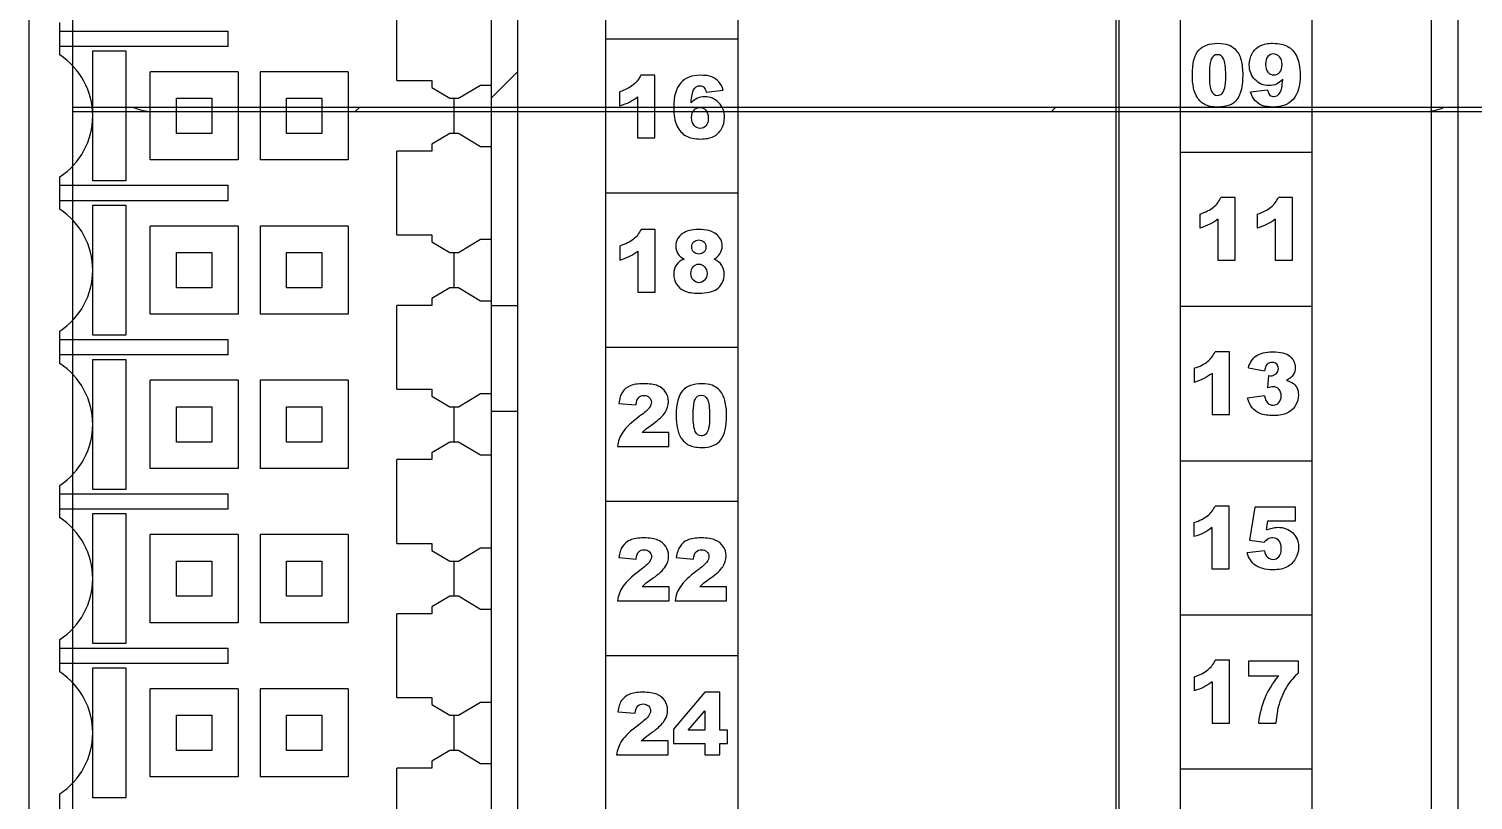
# Model space of a CAD drawing. Header units: millimetres. Extents: x 40 to 522, y -286 to 20.
# Drawn here: x 440.75 to 473.54, y -193.83 to -176.33 of the extents above; entities that cross this region are included whole.
import ezdxf

# ---------------------------------------------------------------- set-up
doc = ezdxf.new("R2010")
doc.units = ezdxf.units.MM

# ---------------------------------------------------------------- blocks, each defined once
blk = doc.blocks.new('MOD_DOM724i')
at = {"linetype": 'Continuous'}
for p, q in [((143.501, 41.698), (143.501, 127.598)), ((118.751, 121.448), (118.751, 51.448)), ((129.251, 51.448), (129.251, 121.448)), ((129.851, 51.848), (129.851, 121.048)), ((131.851, 54.948), (131.851, 117.948)), ((134.851, 54.948), (134.851, 117.948)), ((127.101, 92.498), (127.101, 94.398)), ((119.451, 93.08), (119.451, 93.815)), ((119.451, 93.623), (123.276, 93.623)), ((123.276, 93.273), (123.276, 93.623)), ((131.851, 93.448), (134.851, 93.448)), ((123.276, 93.273), (119.451, 93.273)), ((120.201, 91.702), (120.201, 93.173)), ((120.201, 93.173), (120.952, 93.173)), ((120.952, 93.173), (120.952, 90.223)), ((121.501, 90.698), (121.501, 92.698)), ((123.501, 92.698), (121.501, 92.698)), ((123.501, 92.698), (123.501, 90.698)), ((124.001, 92.698), (124.001, 90.698)), ((126.001, 92.698), (124.001, 92.698)), ((126.001, 92.698), (126.001, 90.698)), ((127.101, 92.498), (127.901, 92.498)), ((127.901, 92.498), (127.901, 92.34)), ((129.251, 92.108), (129.851, 92.708)), ((132.963, 92.621), (132.641, 92.621)), ((132.963, 91.198), (132.963, 92.621)), ((127.901, 92.34), (128.304, 92.098)), ((128.501, 92.098), (129.001, 92.398)), ((129.001, 92.398), (129.251, 92.398)), ((132.16, 92.246), (132.16, 91.927)), ((132.569, 92.131), (132.569, 91.198)), ((134.125, 92.235), (134.512, 92.282)), ((122.101, 92.098), (122.901, 92.098)), ((122.101, 91.298), (122.101, 92.098)), ((122.901, 92.098), (122.901, 91.298)), ((124.601, 92.098), (125.401, 92.098)), ((124.601, 91.298), (124.601, 92.098)), ((125.401, 92.098), (125.401, 91.298)), ((128.304, 92.098), (128.501, 92.098)), ((128.401, 92.098), (128.401, 91.298)), ((120.201, 90.223), (120.201, 91.694)), ((122.901, 91.298), (122.101, 91.298)), ((125.401, 91.298), (124.601, 91.298)), ((128.304, 91.298), (127.901, 91.056)), ((128.501, 91.298), (128.304, 91.298)), ((129.001, 90.997), (128.501, 91.298)), ((132.569, 91.198), (132.963, 91.198)), ((127.901, 90.898), (127.101, 90.898)), ((127.101, 88.998), (127.101, 90.898)), ((127.901, 91.056), (127.901, 90.898)), ((129.251, 90.997), (129.001, 90.997)), ((123.501, 90.698), (121.501, 90.698)), ((126.001, 90.698), (124.001, 90.698)), ((119.451, 89.58), (119.451, 90.315)), ((120.952, 90.223), (120.201, 90.223)), ((119.451, 90.123), (123.276, 90.123)), ((123.276, 89.773), (123.276, 90.123)), ((134.851, 89.948), (131.851, 89.948)), ((123.276, 89.773), (119.451, 89.773)), ((120.201, 89.673), (120.952, 89.673)), ((120.201, 88.202), (120.201, 89.673)), ((120.952, 89.673), (120.952, 86.723)), ((123.501, 89.198), (121.501, 89.198)), ((121.501, 87.198), (121.501, 89.198)), ((123.501, 89.198), (123.501, 87.198)), ((126.001, 89.198), (124.001, 89.198)), ((124.001, 89.198), (124.001, 87.198)), ((126.001, 89.198), (126.001, 87.198)), ((127.101, 88.998), (127.901, 88.998)), ((127.901, 88.998), (127.901, 88.84)), ((128.501, 88.598), (129.001, 88.898)), ((129.001, 88.898), (129.251, 88.898)), ((132.968, 89.121), (132.646, 89.121)), ((132.968, 87.698), (132.968, 89.121)), ((122.101, 88.598), (122.901, 88.598)), ((122.101, 87.798), (122.101, 88.598)), ((122.901, 88.598), (122.901, 87.798)), ((124.601, 88.598), (125.401, 88.598)), ((124.601, 87.798), (124.601, 88.598)), ((125.401, 88.598), (125.401, 87.798)), ((127.901, 88.84), (128.304, 88.598)), ((128.304, 88.598), (128.501, 88.598)), ((128.401, 88.598), (128.401, 87.798)), ((132.166, 88.746), (132.166, 88.427)), ((132.575, 88.631), (132.575, 87.698)), ((120.201, 86.723), (120.201, 88.194)), ((122.901, 87.798), (122.101, 87.798)), ((125.401, 87.798), (124.601, 87.798)), ((128.304, 87.798), (127.901, 87.556)), ((127.901, 87.556), (127.901, 87.398)), ((128.501, 87.798), (128.304, 87.798)), ((129.001, 87.497), (128.501, 87.798)), ((132.575, 87.698), (132.968, 87.698)), ((127.901, 87.398), (127.101, 87.398)), ((127.101, 85.498), (127.101, 87.398)), ((129.251, 87.497), (129.001, 87.497)), ((129.251, 87.398), (129.851, 87.398)), ((129.251, 87.398), (129.851, 87.398)), ((123.501, 87.198), (121.501, 87.198)), ((126.001, 87.198), (124.001, 87.198)), ((119.451, 86.08), (119.451, 86.815)), ((119.451, 86.623), (123.276, 86.623)), ((120.952, 86.723), (120.201, 86.723)), ((123.276, 86.273), (123.276, 86.623)), ((123.276, 86.273), (119.451, 86.273)), ((131.851, 86.448), (134.851, 86.448)), ((120.201, 86.173), (120.952, 86.173)), ((120.201, 84.702), (120.201, 86.173)), ((120.952, 86.173), (120.952, 83.223)), ((123.501, 85.698), (121.501, 85.698)), ((121.501, 83.698), (121.501, 85.698)), ((123.501, 85.698), (123.501, 83.698)), ((126.001, 85.698), (124.001, 85.698)), ((124.001, 85.698), (124.001, 83.698)), ((126.001, 85.698), (126.001, 83.698)), ((127.101, 85.498), (127.901, 85.498)), ((127.901, 85.498), (127.901, 85.34)), ((127.901, 85.34), (128.304, 85.098)), ((128.501, 85.098), (129.001, 85.398)), ((129.001, 85.398), (129.251, 85.398)), ((122.101, 85.098), (122.901, 85.098)), ((122.101, 84.298), (122.101, 85.098)), ((122.901, 85.098), (122.901, 84.298)), ((124.601, 85.098), (125.401, 85.098)), ((124.601, 84.298), (124.601, 85.098)), ((125.401, 85.098), (125.401, 84.298)), ((128.304, 85.098), (128.501, 85.098)), ((128.401, 85.098), (128.401, 84.298)), ((129.251, 84.998), (129.851, 84.998)), ((129.251, 84.998), (129.851, 84.998)), ((132.141, 85.174), (132.53, 85.143)), ((120.201, 83.223), (120.201, 84.694)), ((132.672, 84.515), (132.765, 84.599)), ((132.765, 84.599), (132.922, 84.713)), ((122.901, 84.298), (122.101, 84.298)), ((125.401, 84.298), (124.601, 84.298)), ((128.304, 84.298), (127.901, 84.056)), ((128.501, 84.298), (128.304, 84.298)), ((129.001, 83.997), (128.501, 84.298)), ((133.279, 84.515), (132.672, 84.515)), ((133.279, 84.198), (133.279, 84.515)), ((127.901, 84.056), (127.901, 83.898)), ((129.251, 83.997), (129.001, 83.997)), ((132.112, 84.198), (133.279, 84.198)), ((123.501, 83.698), (121.501, 83.698)), ((126.001, 83.698), (124.001, 83.698)), ((127.901, 83.898), (127.101, 83.898)), ((127.101, 81.998), (127.101, 83.898)), ((119.451, 82.58), (119.451, 83.315)), ((119.451, 83.123), (123.276, 83.123)), ((120.952, 83.223), (120.201, 83.223)), ((123.276, 82.773), (123.276, 83.123)), ((134.851, 82.948), (131.851, 82.948)), ((123.276, 82.773), (119.451, 82.773)), ((120.201, 82.673), (120.952, 82.673)), ((120.201, 81.202), (120.201, 82.673)), ((120.952, 82.673), (120.952, 79.723)), ((123.501, 82.198), (121.501, 82.198)), ((121.501, 80.198), (121.501, 82.198)), ((123.501, 82.198), (123.501, 80.198)), ((126.001, 82.198), (124.001, 82.198)), ((124.001, 82.198), (124.001, 80.198)), ((126.001, 82.198), (126.001, 80.198)), ((127.101, 81.998), (127.901, 81.998)), ((127.901, 81.998), (127.901, 81.84)), ((127.901, 81.84), (128.304, 81.598)), ((128.501, 81.598), (129.001, 81.898)), ((129.001, 81.898), (129.251, 81.898)), ((132.144, 81.674), (132.533, 81.643)), ((133.448, 81.674), (133.838, 81.643)), ((122.101, 81.598), (122.901, 81.598)), ((122.101, 80.798), (122.101, 81.598)), ((122.901, 81.598), (122.901, 80.798)), ((124.601, 81.598), (125.401, 81.598)), ((124.601, 80.798), (124.601, 81.598)), ((125.401, 81.598), (125.401, 80.798)), ((128.304, 81.598), (128.501, 81.598)), ((128.401, 81.598), (128.401, 80.798)), ((120.201, 79.723), (120.201, 81.194)), ((132.675, 81.015), (132.767, 81.099)), ((133.282, 81.015), (132.675, 81.015)), ((132.767, 81.099), (132.925, 81.213)), ((133.282, 80.698), (133.282, 81.015)), ((133.979, 81.015), (134.072, 81.099)), ((134.587, 81.015), (133.979, 81.015)), ((134.072, 81.099), (134.229, 81.213)), ((134.587, 80.698), (134.587, 81.015)), ((122.901, 80.798), (122.101, 80.798)), ((125.401, 80.798), (124.601, 80.798)), ((128.304, 80.798), (127.901, 80.556)), ((128.501, 80.798), (128.304, 80.798)), ((129.001, 80.497), (128.501, 80.798)), ((132.115, 80.698), (133.282, 80.698)), ((133.42, 80.698), (134.587, 80.698)), ((127.901, 80.398), (127.101, 80.398)), ((127.101, 78.498), (127.101, 80.398)), ((127.901, 80.556), (127.901, 80.398)), ((129.251, 80.497), (129.001, 80.497)), ((123.501, 80.198), (121.501, 80.198)), ((126.001, 80.198), (124.001, 80.198)), ((119.451, 79.08), (119.451, 79.815)), ((120.952, 79.723), (120.201, 79.723)), ((119.451, 79.623), (123.276, 79.623)), ((123.276, 79.273), (123.276, 79.623)), ((134.851, 79.448), (131.851, 79.448)), ((123.276, 79.273), (119.451, 79.273)), ((120.201, 79.173), (120.952, 79.173)), ((120.201, 77.702), (120.201, 79.173)), ((120.952, 79.173), (120.952, 76.223)), ((123.501, 78.698), (121.501, 78.698)), ((121.501, 76.698), (121.501, 78.698)), ((123.501, 78.698), (123.501, 76.698)), ((126.001, 78.698), (124.001, 78.698)), ((124.001, 78.698), (124.001, 76.698)), ((126.001, 78.698), (126.001, 76.698)), ((127.101, 78.498), (127.901, 78.498)), ((127.901, 78.498), (127.901, 78.34)), ((128.501, 78.098), (129.001, 78.398)), ((129.001, 78.398), (129.251, 78.398)), ((134.094, 78.621), (133.386, 77.779)), ((134.433, 78.621), (134.094, 78.621)), ((134.433, 77.761), (134.433, 78.621)), ((122.101, 78.098), (122.901, 78.098)), ((122.101, 77.298), (122.101, 78.098)), ((122.901, 78.098), (122.901, 77.298)), ((124.601, 78.098), (125.401, 78.098)), ((124.601, 77.298), (124.601, 78.098)), ((125.401, 78.098), (125.401, 77.298)), ((127.901, 78.34), (128.304, 78.098)), ((128.304, 78.098), (128.501, 78.098)), ((128.401, 78.098), (128.401, 77.298)), ((132.121, 78.174), (132.511, 78.143)), ((133.719, 77.761), (134.094, 78.201)), ((134.094, 78.201), (134.094, 77.761)), ((132.745, 77.599), (132.902, 77.713)), ((133.386, 77.779), (133.386, 77.459)), ((134.094, 77.761), (133.719, 77.761)), ((134.609, 77.761), (134.433, 77.761)), ((134.609, 77.459), (134.609, 77.761)), ((120.201, 76.223), (120.201, 77.694)), ((132.652, 77.515), (132.745, 77.599)), ((133.26, 77.515), (132.652, 77.515)), ((133.26, 77.198), (133.26, 77.515)), ((133.386, 77.459), (134.094, 77.459)), ((134.094, 77.459), (134.094, 77.198)), ((134.433, 77.459), (134.609, 77.459)), ((134.433, 77.198), (134.433, 77.459)), ((122.901, 77.298), (122.101, 77.298)), ((125.401, 77.298), (124.601, 77.298)), ((128.304, 77.298), (127.901, 77.056)), ((127.901, 77.056), (127.901, 76.898)), ((128.501, 77.298), (128.304, 77.298)), ((129.001, 76.997), (128.501, 77.298)), ((132.093, 77.198), (133.26, 77.198)), ((134.094, 77.198), (134.433, 77.198)), ((127.901, 76.898), (127.101, 76.898)), ((127.101, 74.998), (127.101, 76.898)), ((129.251, 76.997), (129.001, 76.997)), ((123.501, 76.698), (121.501, 76.698)), ((126.001, 76.698), (124.001, 76.698)), ((119.451, 75.58), (119.451, 76.315)), ((120.952, 76.223), (120.201, 76.223))]:
    blk.add_line(p, q, dxfattribs=at)
for centre, radius, start, end in [((118.551, 91.698), 1.65, 303.0557, 56.9443), ((118.551, 88.198), 1.65, 303.0557, 56.9443), ((133.971, 88.745), 1.071, 270.0061, 282.0044), ((118.551, 84.698), 1.65, 303.0557, 56.9443), ((118.551, 81.198), 1.65, 303.0557, 56.9443), ((118.551, 77.698), 1.65, 303.0557, 56.9443)]:
    blk.add_arc(centre, radius, start, end, dxfattribs=at)
for points in [[(132.641, 92.621), (132.599, 92.534), (132.541, 92.459), (132.469, 92.4)], [(133.989, 92.621), (133.8, 92.621), (133.653, 92.562), (133.547, 92.445)], [(134.253, 92.582), (134.188, 92.608), (134.1, 92.621), (133.989, 92.621)], [(134.414, 92.469), (134.371, 92.519), (134.318, 92.556), (134.253, 92.582)], [(134.512, 92.282), (134.489, 92.357), (134.456, 92.42), (134.414, 92.469)], [(132.469, 92.4), (132.395, 92.34), (132.292, 92.288), (132.16, 92.246)], [(132.384, 92.013), (132.443, 92.043), (132.505, 92.082), (132.569, 92.131)], [(133.547, 92.445), (133.44, 92.327), (133.388, 92.142), (133.388, 91.89)], [(133.782, 91.993), (133.793, 92.143), (133.812, 92.241), (133.838, 92.287)], [(133.838, 92.287), (133.873, 92.35), (133.922, 92.383), (133.985, 92.383)], [(134.095, 92.132), (134.03, 92.132), (133.974, 92.12), (133.925, 92.097)], [(133.985, 92.383), (134.02, 92.383), (134.049, 92.371), (134.073, 92.349)], [(134.073, 92.349), (134.097, 92.326), (134.114, 92.288), (134.125, 92.235)], [(134.411, 91.998), (134.325, 92.087), (134.219, 92.132), (134.095, 92.132)], [(132.16, 91.927), (132.25, 91.954), (132.325, 91.983), (132.384, 92.013)], [(133.388, 91.89), (133.388, 91.717), (133.412, 91.579), (133.463, 91.474)], [(133.925, 92.097), (133.876, 92.074), (133.828, 92.04), (133.782, 91.993)], [(133.795, 91.659), (133.795, 91.733), (133.813, 91.791), (133.85, 91.831)], [(133.85, 91.831), (133.886, 91.871), (133.932, 91.891), (133.986, 91.891)], [(133.986, 91.891), (134.039, 91.891), (134.083, 91.87), (134.119, 91.828)], [(134.119, 91.828), (134.154, 91.787), (134.173, 91.727), (134.173, 91.648)], [(134.541, 91.659), (134.541, 91.795), (134.497, 91.908), (134.411, 91.998)], [(133.463, 91.474), (133.514, 91.368), (133.581, 91.293), (133.666, 91.245)], [(133.853, 91.48), (133.814, 91.523), (133.795, 91.582), (133.795, 91.659)], [(133.993, 91.416), (133.938, 91.416), (133.891, 91.437), (133.853, 91.48)], [(134.121, 91.474), (134.087, 91.435), (134.044, 91.416), (133.993, 91.416)], [(134.173, 91.648), (134.173, 91.571), (134.155, 91.513), (134.121, 91.474)], [(134.475, 91.406), (134.519, 91.482), (134.541, 91.566), (134.541, 91.659)], [(133.666, 91.245), (133.75, 91.198), (133.863, 91.174), (134.003, 91.174)], [(134.003, 91.174), (134.12, 91.174), (134.216, 91.194), (134.294, 91.232)], [(134.294, 91.232), (134.371, 91.271), (134.431, 91.329), (134.475, 91.406)], [(132.475, 88.9), (132.401, 88.84), (132.298, 88.788), (132.166, 88.746)], [(132.646, 89.121), (132.604, 89.034), (132.547, 88.959), (132.475, 88.9)], [(133.6, 89.035), (133.489, 88.961), (133.434, 88.865), (133.434, 88.748)], [(133.94, 89.121), (133.799, 89.121), (133.685, 89.093), (133.6, 89.035)], [(133.844, 88.84), (133.874, 88.869), (133.912, 88.885), (133.96, 88.885)], [(134.355, 89.014), (134.265, 89.085), (134.128, 89.121), (133.94, 89.121)], [(133.96, 88.885), (134.005, 88.885), (134.044, 88.869), (134.074, 88.839)], [(134.49, 88.745), (134.49, 88.853), (134.445, 88.943), (134.355, 89.014)], [(132.39, 88.513), (132.449, 88.543), (132.511, 88.582), (132.575, 88.631)], [(133.434, 88.748), (133.434, 88.676), (133.453, 88.613), (133.491, 88.559)], [(133.491, 88.559), (133.519, 88.519), (133.564, 88.483), (133.625, 88.45)], [(133.8, 88.725), (133.8, 88.772), (133.814, 88.81), (133.844, 88.84)], [(133.845, 88.608), (133.814, 88.637), (133.8, 88.676), (133.8, 88.725)], [(133.966, 88.564), (133.916, 88.564), (133.876, 88.578), (133.845, 88.608)], [(134.076, 88.607), (134.047, 88.578), (134.01, 88.564), (133.966, 88.564)], [(134.074, 88.839), (134.104, 88.808), (134.119, 88.769), (134.119, 88.721)], [(134.119, 88.721), (134.119, 88.674), (134.105, 88.636), (134.076, 88.607)], [(134.31, 88.45), (134.367, 88.488), (134.409, 88.527), (134.436, 88.569)], [(134.436, 88.569), (134.471, 88.623), (134.49, 88.682), (134.49, 88.745)], [(132.166, 88.427), (132.256, 88.454), (132.33, 88.483), (132.39, 88.513)], [(133.449, 88.317), (133.41, 88.26), (133.391, 88.191), (133.391, 88.109)], [(133.625, 88.45), (133.545, 88.419), (133.487, 88.375), (133.449, 88.317)], [(133.779, 88.123), (133.779, 88.187), (133.796, 88.239), (133.833, 88.277)], [(133.833, 88.277), (133.869, 88.315), (133.911, 88.335), (133.96, 88.335)], [(133.96, 88.335), (134.008, 88.335), (134.051, 88.314), (134.088, 88.275)], [(134.088, 88.275), (134.126, 88.235), (134.145, 88.185), (134.145, 88.123)], [(134.479, 88.306), (134.442, 88.365), (134.385, 88.414), (134.31, 88.45)], [(134.535, 88.107), (134.535, 88.18), (134.516, 88.246), (134.479, 88.306)], [(133.391, 88.109), (133.391, 88.025), (133.411, 87.949), (133.452, 87.881)], [(133.452, 87.881), (133.493, 87.812), (133.553, 87.761), (133.631, 87.726)], [(133.835, 87.97), (133.797, 88.01), (133.779, 88.06), (133.779, 88.123)], [(133.964, 87.912), (133.916, 87.912), (133.873, 87.932), (133.835, 87.97)], [(134.089, 87.972), (134.052, 87.932), (134.01, 87.912), (133.964, 87.912)], [(134.145, 88.123), (134.145, 88.062), (134.126, 88.012), (134.089, 87.972)], [(134.369, 87.77), (134.415, 87.803), (134.454, 87.849), (134.487, 87.911)], [(134.487, 87.911), (134.519, 87.972), (134.535, 88.037), (134.535, 88.107)], [(133.631, 87.726), (133.709, 87.692), (133.822, 87.674), (133.971, 87.674)], [(134.194, 87.697), (134.263, 87.712), (134.321, 87.737), (134.369, 87.77)], [(132.397, 85.572), (132.322, 85.539), (132.265, 85.492), (132.225, 85.431)], [(132.705, 85.621), (132.573, 85.621), (132.471, 85.604), (132.397, 85.572)], [(133.024, 85.574), (132.948, 85.605), (132.842, 85.621), (132.705, 85.621)], [(133.204, 85.43), (133.16, 85.495), (133.101, 85.543), (133.024, 85.574)], [(134.027, 85.621), (133.83, 85.621), (133.684, 85.568), (133.589, 85.462)], [(134.259, 85.586), (134.198, 85.609), (134.12, 85.621), (134.027, 85.621)], [(134.407, 85.495), (134.369, 85.533), (134.319, 85.563), (134.259, 85.586)], [(132.225, 85.431), (132.184, 85.369), (132.156, 85.283), (132.141, 85.174)], [(132.53, 85.143), (132.541, 85.221), (132.562, 85.277), (132.594, 85.308)], [(132.594, 85.308), (132.625, 85.339), (132.666, 85.355), (132.716, 85.355)], [(132.716, 85.355), (132.763, 85.355), (132.803, 85.34), (132.834, 85.309)], [(132.834, 85.309), (132.866, 85.279), (132.882, 85.242), (132.882, 85.2)], [(133.27, 85.214), (133.27, 85.294), (133.248, 85.365), (133.204, 85.43)], [(133.589, 85.462), (133.493, 85.355), (133.445, 85.169), (133.445, 84.903)], [(133.831, 84.902), (133.831, 85.078), (133.845, 85.199), (133.874, 85.264)], [(133.874, 85.264), (133.903, 85.329), (133.949, 85.363), (134.014, 85.363)], [(134.014, 85.363), (134.077, 85.363), (134.123, 85.33), (134.155, 85.266)], [(134.155, 85.266), (134.186, 85.202), (134.203, 85.077), (134.203, 84.892)], [(134.497, 85.378), (134.475, 85.419), (134.445, 85.458), (134.407, 85.495)], [(134.55, 85.235), (134.537, 85.289), (134.519, 85.337), (134.497, 85.378)], [(132.834, 85.075), (132.802, 85.031), (132.729, 84.966), (132.615, 84.882)], [(132.882, 85.2), (132.882, 85.16), (132.866, 85.119), (132.834, 85.075)], [(132.922, 84.713), (133.054, 84.806), (133.144, 84.891), (133.194, 84.969)], [(133.194, 84.969), (133.244, 85.047), (133.27, 85.128), (133.27, 85.214)], [(134.589, 84.908), (134.589, 85.021), (134.576, 85.13), (134.55, 85.235)], [(132.615, 84.882), (132.428, 84.744), (132.301, 84.623), (132.233, 84.522)], [(133.445, 84.903), (133.445, 84.794), (133.454, 84.696), (133.473, 84.606)], [(133.473, 84.606), (133.492, 84.517), (133.518, 84.447), (133.552, 84.395)], [(133.878, 84.537), (133.846, 84.601), (133.831, 84.724), (133.831, 84.902)], [(134.182, 84.612), (134.168, 84.552), (134.146, 84.508), (134.118, 84.48)], [(134.203, 84.892), (134.203, 84.765), (134.195, 84.671), (134.182, 84.612)], [(134.461, 84.35), (134.546, 84.468), (134.589, 84.654), (134.589, 84.908)], [(132.233, 84.522), (132.166, 84.421), (132.126, 84.312), (132.112, 84.198)], [(133.552, 84.395), (133.598, 84.323), (133.658, 84.267), (133.731, 84.23)], [(134.015, 84.439), (133.955, 84.439), (133.909, 84.472), (133.878, 84.537)], [(134.118, 84.48), (134.089, 84.453), (134.055, 84.439), (134.015, 84.439)], [(134.016, 84.174), (134.226, 84.174), (134.374, 84.232), (134.461, 84.35)], [(133.731, 84.23), (133.803, 84.193), (133.898, 84.174), (134.016, 84.174)], [(132.4, 82.072), (132.325, 82.039), (132.268, 81.992), (132.227, 81.931)], [(132.708, 82.121), (132.576, 82.121), (132.474, 82.104), (132.4, 82.072)], [(133.027, 82.074), (132.951, 82.105), (132.845, 82.121), (132.708, 82.121)], [(133.207, 81.93), (133.163, 81.995), (133.103, 82.043), (133.027, 82.074)], [(133.704, 82.072), (133.63, 82.039), (133.572, 81.992), (133.532, 81.931)], [(134.013, 82.121), (133.881, 82.121), (133.779, 82.104), (133.704, 82.072)], [(134.331, 82.074), (134.255, 82.105), (134.149, 82.121), (134.013, 82.121)], [(134.511, 81.93), (134.467, 81.995), (134.408, 82.043), (134.331, 82.074)], [(132.227, 81.931), (132.187, 81.869), (132.159, 81.783), (132.144, 81.674)], [(132.533, 81.643), (132.544, 81.721), (132.565, 81.777), (132.597, 81.808)], [(132.597, 81.808), (132.628, 81.839), (132.669, 81.855), (132.719, 81.855)], [(132.719, 81.855), (132.766, 81.855), (132.805, 81.84), (132.837, 81.809)], [(132.837, 81.809), (132.868, 81.779), (132.885, 81.742), (132.885, 81.7)], [(132.885, 81.7), (132.885, 81.66), (132.868, 81.619), (132.837, 81.575)], [(133.197, 81.469), (133.247, 81.547), (133.272, 81.628), (133.272, 81.714)], [(133.272, 81.714), (133.272, 81.794), (133.25, 81.865), (133.207, 81.93)], [(133.532, 81.931), (133.491, 81.869), (133.463, 81.783), (133.448, 81.674)], [(133.838, 81.643), (133.848, 81.721), (133.869, 81.777), (133.901, 81.808)], [(133.901, 81.808), (133.932, 81.839), (133.973, 81.855), (134.023, 81.855)], [(134.023, 81.855), (134.071, 81.855), (134.11, 81.84), (134.141, 81.809)], [(134.141, 81.809), (134.173, 81.779), (134.189, 81.742), (134.189, 81.7)], [(134.189, 81.7), (134.189, 81.66), (134.173, 81.619), (134.141, 81.575)], [(134.502, 81.469), (134.551, 81.547), (134.577, 81.628), (134.577, 81.714)], [(134.577, 81.714), (134.577, 81.794), (134.555, 81.865), (134.511, 81.93)], [(132.618, 81.382), (132.431, 81.244), (132.304, 81.123), (132.236, 81.022)], [(132.837, 81.575), (132.805, 81.531), (132.732, 81.466), (132.618, 81.382)], [(132.925, 81.213), (133.057, 81.306), (133.147, 81.391), (133.197, 81.469)], [(133.923, 81.382), (133.736, 81.244), (133.609, 81.123), (133.541, 81.022)], [(134.141, 81.575), (134.109, 81.531), (134.036, 81.466), (133.923, 81.382)], [(134.229, 81.213), (134.361, 81.306), (134.452, 81.391), (134.502, 81.469)], [(132.236, 81.022), (132.168, 80.921), (132.128, 80.812), (132.115, 80.698)], [(133.541, 81.022), (133.473, 80.921), (133.433, 80.812), (133.42, 80.698)], [(132.205, 78.431), (132.164, 78.369), (132.137, 78.283), (132.121, 78.174)], [(132.377, 78.572), (132.303, 78.539), (132.245, 78.492), (132.205, 78.431)], [(132.686, 78.621), (132.554, 78.621), (132.452, 78.604), (132.377, 78.572)], [(132.574, 78.308), (132.605, 78.339), (132.646, 78.355), (132.696, 78.355)], [(133.004, 78.574), (132.928, 78.605), (132.822, 78.621), (132.686, 78.621)], [(132.696, 78.355), (132.744, 78.355), (132.783, 78.34), (132.815, 78.309)], [(133.184, 78.43), (133.14, 78.495), (133.081, 78.543), (133.004, 78.574)], [(133.25, 78.214), (133.25, 78.294), (133.228, 78.365), (133.184, 78.43)], [(132.511, 78.143), (132.521, 78.221), (132.542, 78.277), (132.574, 78.308)], [(132.814, 78.075), (132.782, 78.031), (132.709, 77.966), (132.596, 77.882)], [(132.862, 78.2), (132.862, 78.16), (132.846, 78.119), (132.814, 78.075)], [(132.815, 78.309), (132.846, 78.279), (132.862, 78.242), (132.862, 78.2)], [(133.175, 77.969), (133.224, 78.047), (133.25, 78.128), (133.25, 78.214)], [(132.596, 77.882), (132.409, 77.744), (132.282, 77.623), (132.214, 77.522)], [(132.902, 77.713), (133.034, 77.806), (133.125, 77.891), (133.175, 77.969)], [(132.214, 77.522), (132.146, 77.421), (132.106, 77.312), (132.093, 77.198)]]:
    blk.add_open_spline(points, degree=3, dxfattribs=at)
blk = doc.blocks.new('MOD_AIV716')
at = {"linetype": 'Continuous'}
for p, q in [((103.435, 32.122), (103.435, 118.022)), ((111.185, 111.872), (111.185, 41.872)), ((110.585, 111.472), (110.585, 42.272)), ((104.885, 108.372), (104.885, 45.372)), ((107.885, 45.372), (107.885, 108.372)), ((106.871, 92.285), (106.484, 92.237)), ((104.885, 90.872), (107.885, 90.872)), ((106.134, 89.846), (105.812, 89.846)), ((106.134, 88.422), (106.134, 89.846)), ((107.439, 89.846), (107.117, 89.846)), ((107.439, 88.422), (107.439, 89.846)), ((105.332, 89.471), (105.332, 89.152)), ((105.741, 89.355), (105.741, 88.422)), ((106.636, 89.471), (106.636, 89.152)), ((107.045, 89.355), (107.045, 88.422)), ((105.741, 88.422), (106.134, 88.422)), ((107.045, 88.422), (107.439, 88.422)), ((107.885, 87.372), (104.885, 87.372)), ((106.002, 86.346), (105.68, 86.346)), ((106.002, 84.922), (106.002, 86.346)), ((105.2, 85.971), (105.2, 85.652)), ((106.435, 85.983), (106.803, 85.917)), ((105.609, 85.855), (105.609, 84.922)), ((106.887, 85.805), (106.867, 85.527)), ((106.887, 85.805), (106.937, 85.8)), ((106.803, 85.344), (106.414, 85.292)), ((105.609, 84.922), (106.002, 84.922)), ((104.885, 83.872), (107.885, 83.872)), ((106.001, 82.846), (105.679, 82.846)), ((106.001, 81.422), (106.001, 82.846)), ((106.582, 82.822), (106.458, 82.07)), ((107.505, 82.822), (106.582, 82.822)), ((107.505, 82.512), (107.505, 82.822)), ((105.199, 82.471), (105.199, 82.152)), ((105.607, 82.355), (105.607, 81.422)), ((106.846, 82.302), (106.879, 82.512)), ((106.879, 82.512), (107.505, 82.512)), ((106.458, 82.07), (106.79, 82.022)), ((106.801, 81.828), (106.408, 81.785)), ((105.607, 81.422), (106.001, 81.422)), ((107.885, 80.372), (104.885, 80.372)), ((106.004, 79.346), (105.682, 79.346)), ((106.004, 77.922), (106.004, 79.346)), ((106.433, 79.322), (106.433, 78.994)), ((107.569, 79.322), (106.433, 79.322)), ((107.569, 79.06), (107.569, 79.322)), ((105.202, 78.971), (105.202, 78.652)), ((105.61, 78.855), (105.61, 77.922)), ((106.433, 78.994), (107.125, 78.994)), ((105.61, 77.922), (106.004, 77.922)), ((106.669, 77.922), (107.057, 77.922)), ((107.885, 76.872), (104.885, 76.872))]:
    blk.add_line(p, q, dxfattribs=at)
for points in [[(105.162, 92.628), (105.162, 92.894), (105.21, 93.08), (105.306, 93.187)], [(105.306, 93.187), (105.401, 93.293), (105.547, 93.346), (105.744, 93.346)], [(105.744, 93.346), (105.838, 93.346), (105.915, 93.334), (105.976, 93.311)], [(105.976, 93.311), (106.036, 93.288), (106.086, 93.257), (106.124, 93.22)], [(106.124, 93.22), (106.162, 93.183), (106.192, 93.144), (106.214, 93.103)], [(106.454, 92.86), (106.454, 92.953), (106.476, 93.038), (106.52, 93.114)], [(106.52, 93.114), (106.564, 93.191), (106.624, 93.248), (106.702, 93.287)], [(106.702, 93.287), (106.778, 93.326), (106.876, 93.346), (106.992, 93.346)], [(106.992, 93.346), (107.132, 93.346), (107.244, 93.321), (107.329, 93.273)], [(107.329, 93.273), (107.413, 93.226), (107.481, 93.15), (107.532, 93.045)], [(105.591, 92.989), (105.563, 92.924), (105.548, 92.803), (105.548, 92.627)], [(105.731, 93.087), (105.666, 93.087), (105.62, 93.054), (105.591, 92.989)], [(105.872, 92.991), (105.84, 93.055), (105.794, 93.087), (105.731, 93.087)], [(105.92, 92.617), (105.92, 92.802), (105.903, 92.927), (105.872, 92.991)], [(106.214, 93.103), (106.236, 93.062), (106.254, 93.014), (106.267, 92.96)], [(106.267, 92.96), (106.293, 92.854), (106.306, 92.746), (106.306, 92.633)], [(106.583, 92.522), (106.497, 92.611), (106.454, 92.724), (106.454, 92.86)], [(106.875, 93.045), (106.84, 93.006), (106.824, 92.948), (106.824, 92.871)], [(106.824, 92.871), (106.824, 92.792), (106.841, 92.732), (106.876, 92.691)], [(107.004, 93.104), (106.952, 93.104), (106.909, 93.084), (106.875, 93.045)], [(107.143, 93.039), (107.105, 93.082), (107.058, 93.104), (107.004, 93.104)], [(107.2, 92.861), (107.2, 92.937), (107.181, 92.996), (107.143, 93.039)], [(107.146, 92.689), (107.182, 92.729), (107.2, 92.787), (107.2, 92.861)], [(107.532, 93.045), (107.582, 92.939), (107.608, 92.802), (107.608, 92.63)], [(105.19, 92.331), (105.171, 92.421), (105.162, 92.519), (105.162, 92.628)], [(105.548, 92.627), (105.548, 92.449), (105.563, 92.326), (105.595, 92.261)], [(105.899, 92.337), (105.912, 92.396), (105.92, 92.49), (105.92, 92.617)], [(106.306, 92.633), (106.306, 92.379), (106.263, 92.193), (106.178, 92.075)], [(106.901, 92.388), (106.775, 92.388), (106.669, 92.432), (106.583, 92.522)], [(106.876, 92.691), (106.912, 92.649), (106.956, 92.629), (107.009, 92.629)], [(107.009, 92.629), (107.064, 92.629), (107.11, 92.649), (107.146, 92.689)], [(107.215, 92.527), (107.168, 92.479), (107.12, 92.444), (107.072, 92.422)], [(107.157, 92.232), (107.182, 92.278), (107.201, 92.376), (107.215, 92.527)], [(107.608, 92.63), (107.608, 92.377), (107.555, 92.192), (107.448, 92.074)], [(105.269, 92.12), (105.235, 92.172), (105.209, 92.241), (105.19, 92.331)], [(105.595, 92.261), (105.627, 92.196), (105.672, 92.164), (105.733, 92.164)], [(105.733, 92.164), (105.772, 92.164), (105.806, 92.177), (105.835, 92.205)], [(105.835, 92.205), (105.863, 92.233), (105.885, 92.277), (105.899, 92.337)], [(106.582, 92.05), (106.539, 92.1), (106.507, 92.162), (106.484, 92.237)], [(106.871, 92.285), (106.88, 92.231), (106.898, 92.193), (106.922, 92.17)], [(107.072, 92.422), (107.022, 92.399), (106.965, 92.388), (106.901, 92.388)], [(106.922, 92.17), (106.946, 92.148), (106.976, 92.137), (107.011, 92.137)], [(107.011, 92.137), (107.073, 92.137), (107.122, 92.169), (107.157, 92.232)], [(105.448, 91.955), (105.375, 91.992), (105.315, 92.048), (105.269, 92.12)], [(105.733, 91.899), (105.615, 91.899), (105.521, 91.918), (105.448, 91.955)], [(106.178, 92.075), (106.092, 91.957), (105.944, 91.899), (105.733, 91.899)], [(106.743, 91.937), (106.678, 91.963), (106.624, 92.001), (106.582, 92.05)], [(107.006, 91.899), (106.895, 91.899), (106.807, 91.912), (106.743, 91.937)], [(107.448, 92.074), (107.342, 91.957), (107.195, 91.899), (107.006, 91.899)], [(105.64, 89.625), (105.713, 89.684), (105.77, 89.758), (105.812, 89.846)], [(106.945, 89.625), (107.017, 89.684), (107.075, 89.758), (107.117, 89.846)], [(105.332, 89.471), (105.464, 89.513), (105.567, 89.565), (105.64, 89.625)], [(106.636, 89.471), (106.768, 89.513), (106.871, 89.565), (106.945, 89.625)], [(105.556, 89.238), (105.496, 89.207), (105.422, 89.179), (105.332, 89.152)], [(105.741, 89.355), (105.677, 89.307), (105.615, 89.268), (105.556, 89.238)], [(106.86, 89.238), (106.801, 89.207), (106.726, 89.179), (106.636, 89.152)], [(107.045, 89.355), (106.981, 89.307), (106.919, 89.268), (106.86, 89.238)], [(105.509, 86.125), (105.581, 86.184), (105.638, 86.258), (105.68, 86.346)], [(106.435, 85.983), (106.465, 86.1), (106.524, 86.19), (106.611, 86.252)], [(106.611, 86.252), (106.698, 86.315), (106.821, 86.346), (106.98, 86.346)], [(106.98, 86.346), (107.163, 86.346), (107.294, 86.312), (107.376, 86.244)], [(107.376, 86.244), (107.458, 86.175), (107.499, 86.09), (107.499, 85.987)], [(105.2, 85.971), (105.332, 86.013), (105.435, 86.065), (105.509, 86.125)], [(106.861, 86.063), (106.832, 86.035), (106.812, 85.986), (106.803, 85.917)], [(106.973, 86.105), (106.927, 86.105), (106.889, 86.09), (106.861, 86.063)], [(107.077, 86.066), (107.052, 86.091), (107.016, 86.105), (106.973, 86.105)], [(107.064, 85.849), (107.099, 85.881), (107.116, 85.919), (107.116, 85.964)], [(107.116, 85.964), (107.116, 86.006), (107.102, 86.041), (107.077, 86.066)], [(107.499, 85.987), (107.499, 85.926), (107.482, 85.872), (107.449, 85.823)], [(105.424, 85.738), (105.364, 85.707), (105.29, 85.679), (105.2, 85.652)], [(105.609, 85.855), (105.545, 85.807), (105.483, 85.768), (105.424, 85.738)], [(106.937, 85.8), (106.988, 85.8), (107.03, 85.816), (107.064, 85.849)], [(107.449, 85.823), (107.416, 85.773), (107.366, 85.73), (107.299, 85.694)], [(107.299, 85.694), (107.353, 85.681), (107.395, 85.664), (107.423, 85.647)], [(107.423, 85.647), (107.469, 85.619), (107.505, 85.58), (107.531, 85.534)], [(106.523, 85.074), (106.475, 85.132), (106.439, 85.204), (106.414, 85.292)], [(106.803, 85.344), (106.818, 85.265), (106.841, 85.211), (106.873, 85.18)], [(106.993, 85.55), (106.962, 85.55), (106.92, 85.542), (106.867, 85.527)], [(107.128, 85.496), (107.095, 85.532), (107.05, 85.55), (106.993, 85.55)], [(107.126, 85.193), (107.161, 85.231), (107.179, 85.281), (107.179, 85.345)], [(107.179, 85.345), (107.179, 85.41), (107.162, 85.46), (107.128, 85.496)], [(107.57, 85.366), (107.57, 85.284), (107.548, 85.206), (107.506, 85.132)], [(107.531, 85.534), (107.557, 85.487), (107.57, 85.431), (107.57, 85.366)], [(106.704, 84.943), (106.631, 84.973), (106.571, 85.017), (106.523, 85.074)], [(107.006, 84.899), (106.878, 84.899), (106.778, 84.914), (106.704, 84.943)], [(106.873, 85.18), (106.906, 85.15), (106.947, 85.135), (106.996, 85.135)], [(106.996, 85.135), (107.048, 85.135), (107.092, 85.154), (107.126, 85.193)], [(107.322, 84.959), (107.242, 84.92), (107.136, 84.899), (107.006, 84.899)], [(107.506, 85.132), (107.463, 85.057), (107.402, 84.999), (107.322, 84.959)], [(105.199, 82.471), (105.33, 82.513), (105.434, 82.565), (105.507, 82.625)], [(105.507, 82.625), (105.58, 82.684), (105.637, 82.758), (105.679, 82.846)], [(105.607, 82.355), (105.543, 82.307), (105.481, 82.268), (105.422, 82.238)], [(106.846, 82.302), (106.889, 82.322), (106.932, 82.337), (106.974, 82.347)], [(106.974, 82.347), (107.016, 82.357), (107.058, 82.363), (107.1, 82.363)], [(107.1, 82.363), (107.239, 82.363), (107.353, 82.32), (107.441, 82.236)], [(105.422, 82.238), (105.363, 82.207), (105.288, 82.179), (105.199, 82.152)], [(106.875, 82.095), (106.849, 82.081), (106.82, 82.057), (106.79, 82.022)], [(106.985, 82.122), (106.946, 82.122), (106.91, 82.113), (106.875, 82.095)], [(107.126, 82.064), (107.091, 82.102), (107.044, 82.122), (106.985, 82.122)], [(107.18, 81.881), (107.18, 81.964), (107.162, 82.025), (107.126, 82.064)], [(107.441, 82.236), (107.528, 82.151), (107.572, 82.044), (107.572, 81.916)], [(106.479, 81.621), (106.451, 81.665), (106.427, 81.719), (106.408, 81.785)], [(106.801, 81.828), (106.811, 81.765), (106.833, 81.717), (106.868, 81.684)], [(106.868, 81.684), (106.902, 81.652), (106.944, 81.635), (106.993, 81.635)], [(106.993, 81.635), (107.047, 81.635), (107.091, 81.655), (107.127, 81.696)], [(107.127, 81.696), (107.162, 81.738), (107.18, 81.799), (107.18, 81.881)], [(107.504, 81.655), (107.459, 81.571), (107.395, 81.508), (107.313, 81.464)], [(107.572, 81.916), (107.572, 81.825), (107.549, 81.739), (107.504, 81.655)], [(106.591, 81.503), (106.545, 81.537), (106.508, 81.577), (106.479, 81.621)], [(106.759, 81.425), (106.693, 81.442), (106.637, 81.468), (106.591, 81.503)], [(106.997, 81.399), (106.904, 81.399), (106.825, 81.408), (106.759, 81.425)], [(107.313, 81.464), (107.231, 81.42), (107.125, 81.399), (106.997, 81.399)], [(105.51, 79.125), (105.583, 79.184), (105.64, 79.258), (105.682, 79.346)], [(105.202, 78.971), (105.333, 79.013), (105.436, 79.065), (105.51, 79.125)], [(107.569, 79.06), (107.47, 78.97), (107.388, 78.874), (107.322, 78.77)], [(105.425, 78.738), (105.366, 78.707), (105.291, 78.679), (105.202, 78.652)], [(105.61, 78.855), (105.546, 78.807), (105.484, 78.768), (105.425, 78.738)], [(106.813, 78.497), (106.879, 78.652), (106.983, 78.817), (107.125, 78.994)], [(107.322, 78.77), (107.241, 78.644), (107.177, 78.504), (107.131, 78.35)], [(106.669, 77.922), (106.7, 78.151), (106.748, 78.343), (106.813, 78.497)], [(107.131, 78.35), (107.094, 78.229), (107.069, 78.087), (107.057, 77.922)]]:
    blk.add_open_spline(points, degree=3, dxfattribs=at)
blk = doc.blocks.new('MOD_DMM700')
at = {"color": 7, "linetype": 'Continuous'}
for p, q in [((-0.25, 6), (-0.25, 124)), ((-0.25, 91.9), (32.25, 91.9)), ((-0.25, 91.8), (32.25, 91.8))]:
    blk.add_line(p, q, dxfattribs=at)
at = {"color": 2, "linetype": 'Continuous'}
for p, q in [((6.161, 91.8), (6.261, 91.9)), ((21.966, 91.8), (22.066, 91.9))]:
    blk.add_line(p, q, dxfattribs=at)
at = {"color": 7, "linetype": 'Continuous'}
for centre, start, end in [((1.55, 92.8), 245.5492, 270), ((30.45, 92.8), 270, 294.4508)]:
    blk.add_arc(centre, 1, start, end, dxfattribs=at)

msp = doc.modelspace()

# ---------------------------------------------------------------- block references
for name, p in [('MOD_DOM724i', (322, -270)), ('MOD_AIV716', (362, -270)), ('MOD_DMM700', (442, -270))]:
    msp.add_blockref(name, p)

doc.saveas('drawing.dxf')
